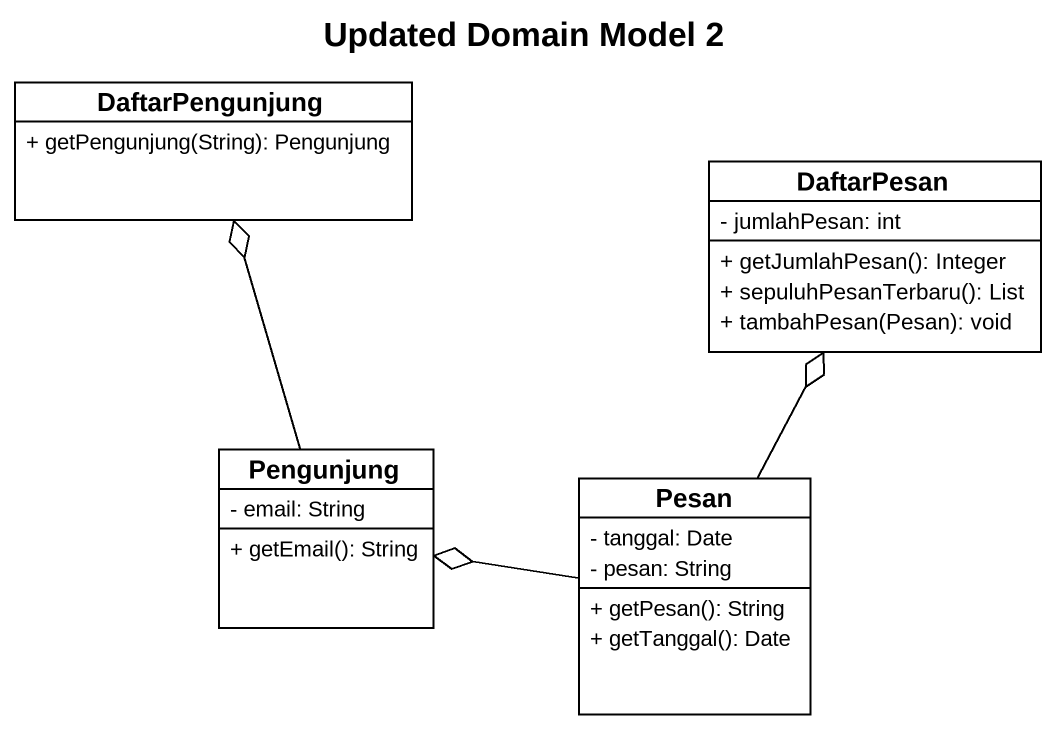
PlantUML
@startuml
title Updated Domain Model 2
hide circle
hide empty members
skinparam classAttributeIconSize 0
class DaftarPengunjung {
  + getPengunjung(String): Pengunjung
}
class DaftarPesan {
  - jumlahPesan: int
  + getJumlahPesan(): Integer
  + sepuluhPesanTerbaru(): List
  + tambahPesan(Pesan): void
}
class Pengunjung {
  - email: String
  + getEmail(): String
}
class Pesan {
  - tanggal: Date
  - pesan: String
  + getPesan(): String
  + getTanggal(): Date
}
Pengunjung -up-o DaftarPengunjung
Pesan -up-o DaftarPesan
Pesan -left-o Pengunjung
@enduml
